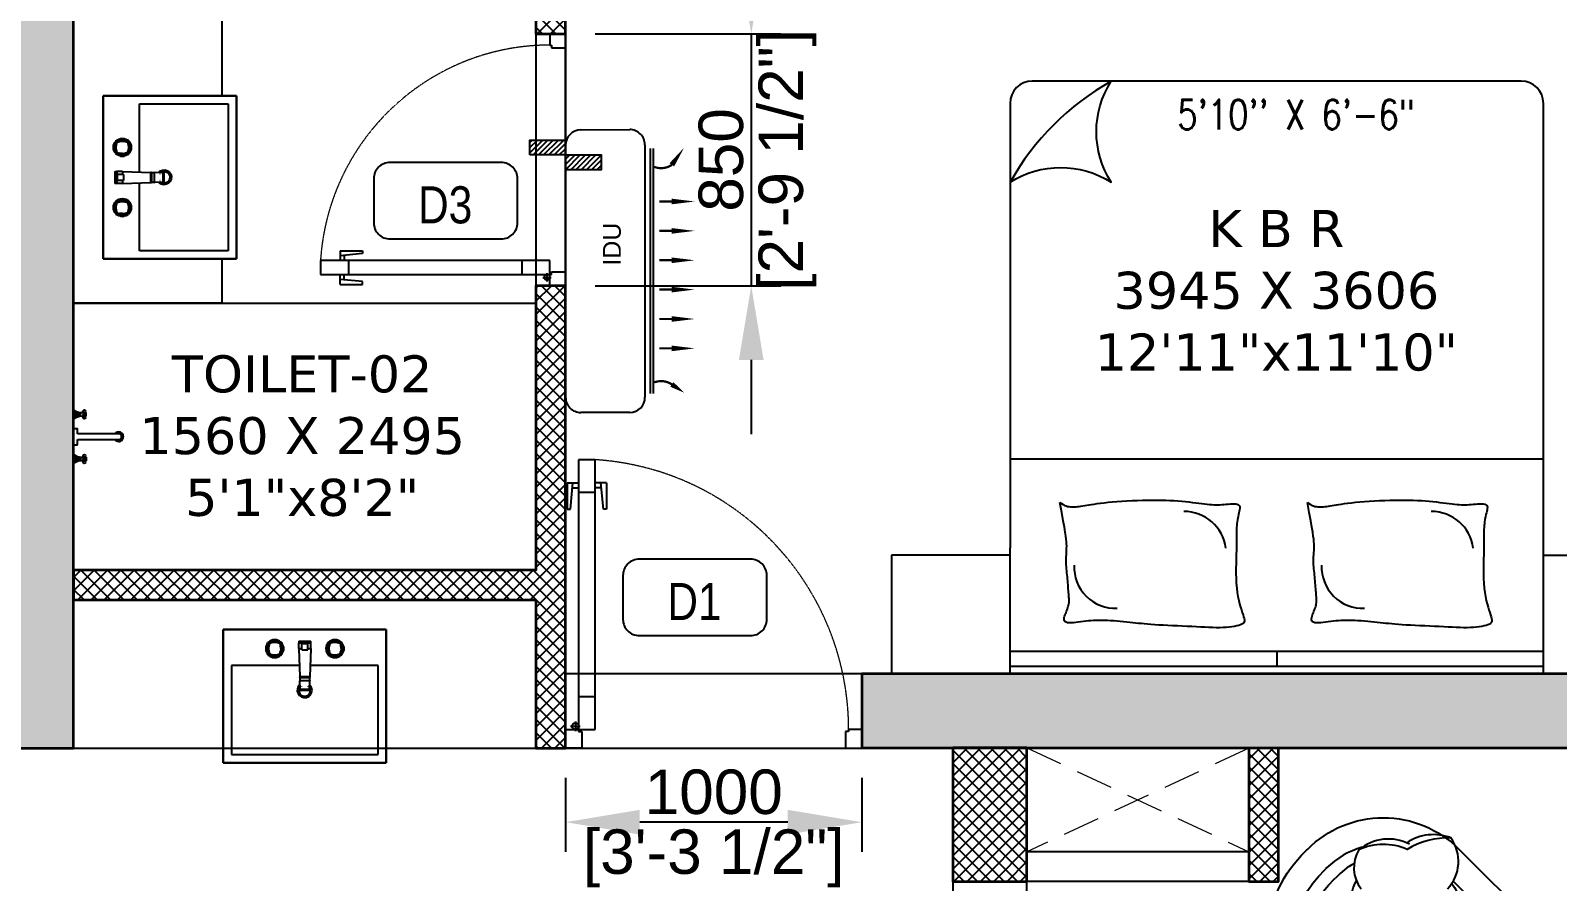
# Model space of a CAD drawing. Header units: millimetres. Extents: x -9976 to 131129, y -15735 to 207061.
# Drawn here: x 118998 to 124151, y 178689 to 181561 of the extents above; entities that cross this region are included whole.
import ezdxf
from ezdxf.enums import TextEntityAlignment as Align

# ---------------------------------------------------------------- set-up
doc = ezdxf.new("R2010")
doc.units = ezdxf.units.MM
for name, pattern in [('( Hidden )', [0.375, 0.25, -0.125]), ('3.5BHK EAST-UN-5$0$DASHED', [0.75, 0.5, -0.25]), ('3BHK  WEST_UN-2$0$DASHED', [0.75, 0.5, -0.25])]:
    doc.linetypes.add(name, pattern=pattern)
for name, color, linetype in [('A-Dimensions', 4, 'Continuous'), ('A-Door', 11, 'Continuous'), ('A-Door Line', 8, 'Continuous'), ('A-Elevation 10', 8, 'Continuous'), ('A-Fixture', 8, 'Continuous'), ('A-Furniture', 8, 'Continuous'), ('A-Hatch', 252, 'Continuous'), ('A-Room Boundary', 44, 'Continuous'), ('A-Shaft', 8, 'Continuous'), ('A-Text Main', 44, 'Continuous')]:
    doc.layers.add(name, color=color, linetype=linetype)
doc.layers.add('A-Wall', color=240, linetype='Continuous', lineweight=35)
doc.styles.add('2024-08-29_TOWER-A$0$simplex-0.8', font='simplex.shx', dxfattribs={"width": 0.8})
doc.styles.add('3.5BHK EAST_UN-1$0$grid_text', font='verdana.ttf')
doc.styles.add('3BHK  WEST_UN-2$0$2024-08-30_TOWER-C$0$simplex-0.8', font='simplex.shx', dxfattribs={"width": 0.8})
doc.styles.add('3BHK  WEST_UN-2$0$AMISH', font='arial.ttf')
doc.styles.add('ARIAL', font='ARIALN.TTF')
doc.styles.add('S', font='arial.ttf', dxfattribs={"height": 150})
doc.dimstyles.new('DIMSMALL', dxfattribs={"dimtxt": 150, "dimasz": 250, "dimexe": 100, "dimexo": 100, "dimgap": 25, "dimtad": 1, "dimdec": 0, "dimtxsty": 'S', "dimcen": 0, "dimdle": 100, "dimclrd": 8, "dimclre": 8, "dimclrt": 256, "dimazin": 3, "dimtfac": 1, "dimtdec": 0, "dimtix": 1, "dimtmove": 0, "dimatfit": 3, "dimldrblk": '12_DatumFilled', "dimlwd": -1, "dimlwe": -1, "dimarcsym": 1})

# ---------------------------------------------------------------- blocks, each defined once
blk = doc.blocks.new('A$Ccfbdbe87')
at = {"layer": 'A-Door'}
for p, q in [((99.9, 973.1), (44.4, 973.1)), ((44.4, 973.1), (44.4, 62.5)), ((99.9, 62.5), (99.9, 973.1)), ((5.6, 895.4), (44.4, 895.4)), ((5.6, 895.4), (5.6, 806.5)), ((16.7, 806.5), (24.9, 895.4)), ((23.3, 878.7), (44.4, 878.7)), ((138.8, 895.4), (99.9, 895.4)), ((121, 878.7), (99.9, 878.7)), ((127.7, 806.5), (119.5, 895.4)), ((138.8, 895.4), (138.8, 806.5)), ((99.9, 862), (44.4, 862)), ((5.6, 806.5), (16.7, 806.5)), ((138.8, 806.5), (127.7, 806.5)), ((99.9, 173.5), (44.4, 173.5)), ((0, 0), (0, 62.5)), ((0, 62.5), (44.4, 62.5)), ((16.7, 73.6), (50, 73.6)), ((33.3, 90.2), (33.3, 56.9)), ((44.4, 62.5), (99.9, 62.5)), ((44.4, 62.5), (44.4, 55.5)), ((44.4, 55.5), (55.5, 55.5)), ((55.5, 55.5), (55.5, 0)), ((99.9, 62.5), (99.9, 62.5)), ((944.5, 55.5), (944.5, 0)), ((955.6, 55.5), (944.5, 55.5)), ((1000, 62.5), (955.6, 62.5)), ((955.6, 62.5), (955.6, 55.5)), ((1000, 0), (1000, 62.5)), ((55.5, 0), (0, 0)), ((944.5, 0), (1000, 0))]:
    blk.add_line(p, q, dxfattribs=at)
blk.add_circle((33.3, 73.6), 11.1, dxfattribs=at)
at = {"layer": 'A-Door', "linetype": '3BHK  WEST_UN-2$0$DASHED', "lineweight": 0}
blk.add_arc((41.8, 61.2), 913.8, 0.0822, 86.3506, dxfattribs=at)
blk = doc.blocks.new('A$C9b4d8ff6')
at = {"layer": 'A-Door'}
for p, q in [((84.9, 827.1), (37.7, 827.1)), ((37.7, 827.1), (37.8, 53.1)), ((85, 53.1), (84.9, 827.1)), ((4.7, 761.1), (37.7, 761.1)), ((4.7, 761.1), (4.7, 685.5)), ((14.1, 685.5), (21.1, 761.1)), ((19.8, 746.9), (37.7, 746.9)), ((84.9, 732.7), (37.7, 732.7)), ((117.9, 761.1), (84.9, 761.1)), ((102.8, 746.9), (84.9, 746.9)), ((108.5, 685.5), (101.5, 761.1)), ((117.9, 761.1), (118, 685.5)), ((4.7, 685.5), (14.1, 685.5)), ((118, 685.5), (108.5, 685.5)), ((84.9, 147.5), (37.7, 147.5)), ((0, 0), (0, 53.1)), ((0, 53.1), (37.8, 53.1)), ((14.2, 62.5), (42.5, 62.5)), ((28.3, 76.7), (28.3, 48.4)), ((37.8, 53.1), (85, 53.1)), ((37.8, 53.1), (37.8, 47.2)), ((85, 53.1), (85, 53.1)), ((850, 53.2), (812.2, 53.1)), ((812.2, 53.1), (812.2, 47.2)), ((850, 0.1), (850, 53.2)), ((47.2, 0), (0, 0)), ((37.8, 47.2), (47.2, 47.2)), ((47.2, 47.2), (47.2, 0)), ((802.8, 47.2), (802.8, 0.1)), ((812.2, 47.2), (802.8, 47.2)), ((802.8, 0.1), (850, 0.1))]:
    blk.add_line(p, q, dxfattribs=at)
blk.add_circle((28.3, 62.5), 9.44, dxfattribs=at)
at = {"layer": 'A-Door', "linetype": '3.5BHK EAST-UN-5$0$DASHED', "lineweight": 0}
blk.add_arc((35.5, 52), 776.7, 0.0858, 86.3542, dxfattribs=at)
blk = doc.blocks.new('3BHK  WEST_UN-2$0$2024-08-30_TOWER-C$0$king size bed')
at = {"layer": 'A-Furniture'}
for p, q in [((0.825, 2), (-0.825, 2)), ((-0.9, 1.925), (-0.9, 0.425)), ((0.9, 0), (0.9, 1.925)), ((-0.9, 0.725), (0.9, 0.725)), ((-0.9, 0), (-0.9, 0.425)), ((0.9, 0.075), (-0.9, 0.075)), ((0, 0.075), (0, 0.025)), ((0, 0.075), (0, 0.075))]:
    blk.add_line(p, q, dxfattribs=at)
blk.add_lwpolyline([(-0.9, 1.6586, -0.292894), (-0.5586, 1.6586, -0.292894), (-0.5586, 2, 0.136668)], format="xyb", close=True, dxfattribs=at)
for points in [[(-0.7317, 0.5787), (-0.7264, 0.5744), (-0.7213, 0.571), (-0.7162, 0.5684), (-0.7111, 0.5664), (-0.7061, 0.5651), (-0.7012, 0.5642), (-0.6963, 0.5637), (-0.6914, 0.5635), (-0.6866, 0.5634), (-0.6818, 0.5635), (-0.6768, 0.5638), (-0.6717, 0.5642), (-0.6663, 0.5648), (-0.6607, 0.5656), (-0.6547, 0.5665), (-0.6482, 0.5675), (-0.6412, 0.5687), (-0.6335, 0.5701), (-0.6252, 0.5715), (-0.6161, 0.573), (-0.606, 0.5745), (-0.595, 0.576), (-0.5828, 0.5775), (-0.5695, 0.5789), (-0.5549, 0.5803), (-0.5392, 0.5815), (-0.5227, 0.5827), (-0.5057, 0.5837), (-0.4883, 0.5846), (-0.4708, 0.5853), (-0.4535, 0.5858), (-0.4365, 0.5862), (-0.4202, 0.5864), (-0.4044, 0.5863), (-0.3893, 0.5861), (-0.3746, 0.5857), (-0.3605, 0.5852), (-0.3468, 0.5844), (-0.3335, 0.5835), (-0.3207, 0.5825), (-0.3082, 0.5813), (-0.2962, 0.58), (-0.2845, 0.5786), (-0.2734, 0.5772), (-0.2628, 0.5759), (-0.2528, 0.5746), (-0.2434, 0.5735), (-0.2347, 0.5725), (-0.2266, 0.5718), (-0.2191, 0.5712), (-0.2121, 0.5708), (-0.2053, 0.5707), (-0.1987, 0.5707), (-0.1922, 0.5708), (-0.1856, 0.5712), (-0.1788, 0.5716), (-0.1717, 0.5722), (-0.1644, 0.5728), (-0.1572, 0.5733), (-0.1503, 0.5736), (-0.1438, 0.5737), (-0.138, 0.5733), (-0.1331, 0.5723), (-0.1292, 0.5707), (-0.1265, 0.5684), (-0.125, 0.5655), (-0.1243, 0.5619), (-0.1245, 0.5577), (-0.1252, 0.5531), (-0.1263, 0.5481), (-0.1276, 0.5428), (-0.129, 0.5372), (-0.1303, 0.5313), (-0.1315, 0.5253), (-0.1326, 0.5192), (-0.1336, 0.5129), (-0.1344, 0.5065), (-0.135, 0.5), (-0.1355, 0.4935), (-0.1359, 0.4869), (-0.1361, 0.4802), (-0.1362, 0.4734), (-0.1361, 0.4661), (-0.1361, 0.4583), (-0.136, 0.4496), (-0.136, 0.4399), (-0.1361, 0.4291), (-0.1363, 0.4169), (-0.1366, 0.4031), (-0.137, 0.3881), (-0.1373, 0.3722), (-0.1376, 0.3556), (-0.1376, 0.3388), (-0.1372, 0.322), (-0.1365, 0.3055), (-0.1352, 0.2896), (-0.1333, 0.2747), (-0.1309, 0.2608), (-0.1281, 0.248), (-0.1252, 0.2361), (-0.1221, 0.2253), (-0.1191, 0.2155), (-0.1163, 0.2068), (-0.1137, 0.1992), (-0.1117, 0.1927), (-0.1101, 0.1871), (-0.1093, 0.1824), (-0.1091, 0.1785), (-0.1097, 0.1751), (-0.1113, 0.1723), (-0.1138, 0.1697), (-0.1175, 0.1675), (-0.1222, 0.1653), (-0.1281, 0.1633), (-0.135, 0.1615), (-0.1427, 0.1599), (-0.1514, 0.1585), (-0.1607, 0.1573), (-0.1708, 0.1564), (-0.1814, 0.1559), (-0.1926, 0.1556), (-0.2043, 0.1557), (-0.2165, 0.1559), (-0.2293, 0.1564), (-0.2427, 0.1571), (-0.2567, 0.1578), (-0.2713, 0.1586), (-0.2866, 0.1594), (-0.3025, 0.1602), (-0.3188, 0.1609), (-0.3353, 0.1617), (-0.3517, 0.1624), (-0.3678, 0.1632), (-0.3834, 0.164), (-0.3982, 0.1648), (-0.412, 0.1656), (-0.4246, 0.1665), (-0.4362, 0.1674), (-0.4469, 0.1684), (-0.457, 0.1694), (-0.4668, 0.1704), (-0.4763, 0.1715), (-0.486, 0.1725), (-0.4959, 0.1736), (-0.5062, 0.1747), (-0.517, 0.1757), (-0.5279, 0.1767), (-0.539, 0.1776), (-0.5501, 0.1784), (-0.561, 0.1791), (-0.5717, 0.1796), (-0.5819, 0.18), (-0.5916, 0.1802), (-0.6009, 0.1801), (-0.6099, 0.1799), (-0.6186, 0.1796), (-0.6271, 0.179), (-0.6355, 0.1783), (-0.6439, 0.1774), (-0.6524, 0.1765), (-0.6611, 0.1753), (-0.6697, 0.1742), (-0.6782, 0.1732), (-0.6862, 0.1724), (-0.6937, 0.1719), (-0.7004, 0.1719), (-0.7061, 0.1725), (-0.7107, 0.1738), (-0.714, 0.1758), (-0.7161, 0.1786), (-0.7172, 0.1819), (-0.7174, 0.1857), (-0.7169, 0.1898), (-0.7159, 0.1942), (-0.7145, 0.1987), (-0.7128, 0.2031), (-0.7112, 0.2074), (-0.7095, 0.2117), (-0.7078, 0.2158), (-0.7063, 0.2199), (-0.7048, 0.2239), (-0.7035, 0.228), (-0.7025, 0.2321), (-0.7017, 0.2362), (-0.7011, 0.2403), (-0.7009, 0.2446), (-0.7008, 0.249), (-0.701, 0.2536), (-0.7012, 0.2584), (-0.7016, 0.2634), (-0.7021, 0.2687), (-0.7025, 0.2744), (-0.703, 0.2803), (-0.7035, 0.2866), (-0.7039, 0.2931), (-0.7044, 0.2998), (-0.7049, 0.3066), (-0.7054, 0.3135), (-0.706, 0.3204), (-0.7066, 0.3273), (-0.7073, 0.3341), (-0.708, 0.3409), (-0.7088, 0.3476), (-0.7094, 0.3543), (-0.71, 0.361), (-0.7105, 0.3677), (-0.7108, 0.3745), (-0.7109, 0.3813), (-0.7108, 0.3882), (-0.7105, 0.3952), (-0.7101, 0.4023), (-0.7097, 0.4094), (-0.7093, 0.4165), (-0.7091, 0.4237), (-0.7089, 0.431), (-0.709, 0.4383), (-0.7094, 0.4457), (-0.7103, 0.4542), (-0.7116, 0.4646), (-0.7137, 0.4778), (-0.7166, 0.4949), (-0.7205, 0.5168), (-0.7255, 0.5444), (-0.7317, 0.5787)], [(0.1033, 0.5787), (0.1086, 0.5744), (0.1137, 0.571), (0.1188, 0.5684), (0.1239, 0.5664), (0.1289, 0.5651), (0.1338, 0.5642), (0.1387, 0.5637), (0.1436, 0.5635), (0.1484, 0.5634), (0.1532, 0.5635), (0.1582, 0.5638), (0.1633, 0.5642), (0.1687, 0.5648), (0.1743, 0.5656), (0.1803, 0.5665), (0.1868, 0.5675), (0.1938, 0.5687), (0.2015, 0.5701), (0.2098, 0.5715), (0.2189, 0.573), (0.229, 0.5745), (0.24, 0.576), (0.2522, 0.5775), (0.2655, 0.5789), (0.2801, 0.5803), (0.2958, 0.5815), (0.3123, 0.5827), (0.3293, 0.5837), (0.3467, 0.5846), (0.3642, 0.5853), (0.3815, 0.5858), (0.3985, 0.5862), (0.4148, 0.5864), (0.4306, 0.5863), (0.4457, 0.5861), (0.4604, 0.5857), (0.4745, 0.5852), (0.4882, 0.5844), (0.5015, 0.5835), (0.5143, 0.5825), (0.5268, 0.5813), (0.5388, 0.58), (0.5505, 0.5786), (0.5616, 0.5772), (0.5722, 0.5759), (0.5822, 0.5746), (0.5916, 0.5735), (0.6003, 0.5725), (0.6084, 0.5718), (0.6159, 0.5712), (0.6229, 0.5708), (0.6297, 0.5707), (0.6363, 0.5707), (0.6428, 0.5708), (0.6494, 0.5712), (0.6562, 0.5716), (0.6633, 0.5722), (0.6706, 0.5728), (0.6778, 0.5733), (0.6847, 0.5736), (0.6912, 0.5737), (0.697, 0.5733), (0.7019, 0.5723), (0.7058, 0.5707), (0.7085, 0.5684), (0.71, 0.5655), (0.7107, 0.5619), (0.7105, 0.5577), (0.7098, 0.5531), (0.7087, 0.5481), (0.7074, 0.5428), (0.706, 0.5372), (0.7047, 0.5313), (0.7035, 0.5253), (0.7024, 0.5192), (0.7014, 0.5129), (0.7006, 0.5065), (0.7, 0.5), (0.6995, 0.4935), (0.6991, 0.4869), (0.6989, 0.4802), (0.6988, 0.4734), (0.6989, 0.4661), (0.6989, 0.4583), (0.699, 0.4496), (0.699, 0.4399), (0.6989, 0.4291), (0.6987, 0.4169), (0.6984, 0.4031), (0.698, 0.3881), (0.6977, 0.3722), (0.6974, 0.3556), (0.6974, 0.3388), (0.6978, 0.322), (0.6985, 0.3055), (0.6998, 0.2896), (0.7017, 0.2747), (0.7041, 0.2608), (0.7069, 0.248), (0.7098, 0.2361), (0.7129, 0.2253), (0.7159, 0.2155), (0.7187, 0.2068), (0.7213, 0.1992), (0.7233, 0.1927), (0.7249, 0.1871), (0.7257, 0.1824), (0.7259, 0.1785), (0.7253, 0.1751), (0.7237, 0.1723), (0.7212, 0.1697), (0.7175, 0.1675), (0.7128, 0.1653), (0.7069, 0.1633), (0.7, 0.1615), (0.6923, 0.1599), (0.6836, 0.1585), (0.6743, 0.1573), (0.6642, 0.1564), (0.6536, 0.1559), (0.6424, 0.1556), (0.6307, 0.1557), (0.6185, 0.1559), (0.6057, 0.1564), (0.5923, 0.1571), (0.5783, 0.1578), (0.5637, 0.1586), (0.5484, 0.1594), (0.5325, 0.1602), (0.5162, 0.1609), (0.4997, 0.1617), (0.4833, 0.1624), (0.4672, 0.1632), (0.4516, 0.164), (0.4368, 0.1648), (0.423, 0.1656), (0.4104, 0.1665), (0.3988, 0.1674), (0.3881, 0.1684), (0.378, 0.1694), (0.3682, 0.1704), (0.3587, 0.1715), (0.349, 0.1725), (0.3391, 0.1736), (0.3288, 0.1747), (0.318, 0.1757), (0.3071, 0.1767), (0.296, 0.1776), (0.2849, 0.1784), (0.274, 0.1791), (0.2633, 0.1796), (0.2531, 0.18), (0.2434, 0.1802), (0.2341, 0.1801), (0.2251, 0.1799), (0.2164, 0.1796), (0.2079, 0.179), (0.1995, 0.1783), (0.1911, 0.1774), (0.1826, 0.1765), (0.1739, 0.1753), (0.1653, 0.1742), (0.1568, 0.1732), (0.1488, 0.1724), (0.1413, 0.1719), (0.1346, 0.1719), (0.1289, 0.1725), (0.1243, 0.1738), (0.121, 0.1758), (0.1189, 0.1786), (0.1178, 0.1819), (0.1176, 0.1857), (0.1181, 0.1898), (0.1191, 0.1942), (0.1205, 0.1987), (0.1222, 0.2031), (0.1238, 0.2074), (0.1255, 0.2117), (0.1272, 0.2158), (0.1287, 0.2199), (0.1302, 0.2239), (0.1315, 0.228), (0.1325, 0.2321), (0.1333, 0.2362), (0.1339, 0.2403), (0.1341, 0.2446), (0.1342, 0.249), (0.134, 0.2536), (0.1338, 0.2584), (0.1334, 0.2634), (0.1329, 0.2687), (0.1325, 0.2744), (0.132, 0.2803), (0.1315, 0.2866), (0.1311, 0.2931), (0.1306, 0.2998), (0.1301, 0.3066), (0.1296, 0.3135), (0.129, 0.3204), (0.1284, 0.3273), (0.1277, 0.3341), (0.127, 0.3409), (0.1262, 0.3476), (0.1256, 0.3543), (0.125, 0.361), (0.1245, 0.3677), (0.1242, 0.3745), (0.1241, 0.3813), (0.1242, 0.3882), (0.1245, 0.3952), (0.1249, 0.4023), (0.1253, 0.4094), (0.1257, 0.4165), (0.1259, 0.4237), (0.1261, 0.431), (0.126, 0.4383), (0.1256, 0.4457), (0.1247, 0.4542), (0.1234, 0.4646), (0.1213, 0.4778), (0.1184, 0.4949), (0.1145, 0.5168), (0.1095, 0.5444), (0.1033, 0.5787)], [(0.9, 0.025), (-0.9, 0.025)], [(-0.9, 0), (0.9, 0)]]:
    blk.add_lwpolyline(points, dxfattribs=at)
for centre, radius, start, end in [((-0.825, 1.925), 0.075, 90, 180), ((0.825, 1.925), 0.075, 360, 90), ((-0.3124, 0.406), 0.1418, 7.3413, 90.47), ((0.5226, 0.406), 0.1418, 7.3413, 90.47), ((-0.545, 0.3601), 0.1387, 177.3191, 272.6809), ((0.29, 0.3601), 0.1387, 177.3191, 272.6809)]:
    blk.add_arc(centre, radius, start, end, dxfattribs=at)
at = {"layer": 'A-Furniture', "ltscale": 5, "insert": (-0.3357, 1.9373), "char_height": 0.1, "width": 1.163145, "attachment_point": 1, "style": '3BHK  WEST_UN-2$0$2024-08-30_TOWER-C$0$simplex-0.8'}
blk.add_mtext('5\'10\'\' X 6\'-6"', dxfattribs=at)
blk = doc.blocks.new('3BHK  WEST_UN-2$0$A$Ce69b8bcf')
at = {"layer": 'A-Furniture'}
for points in [[(800.1, 434.8), (800.1, 90.2, -0.414214), (709.9, 0), (360.8, 0, -0.376272), (0.1, 430.3), (0.1, 434.8), (0.1, 439.3, -0.414214), (360.8, 800), (709.9, 800, -0.414214), (800.1, 709.8), (800.1, 434.8)], [(315.3, 807.4, 0.14773), (237.8, 675.6, 0.213343), (124.1, 559.4, 0.178662)], [(428.9, 678.2, 0.356772), (315.3, 807.4, 0.249542), (221.6, 690.3, -9.61688)], [(424, 709.8), (709.9, 709.8, 0.414214), (755, 754.9), (755, 754.9, 0.414214), (709.9, 800)], [(231.6, 693.8, 0.306663), (124.1, 559.4, 0.30633), (222.3, 471.5, -0.872847)], [(426.1, 700.9, -0.165541), (485.7, 673, -0.425989), (227.4, 419.8, -0.121523), (191.8, 479.9, 7.115464)], [(125.9, 573.6, 0.130591), (90.3, 439.3), (90.3, 434.8)], [(145.1, 516.2, 0.072384), (135.4, 439.3), (135.4, 434.8)], [(360.8, 90.2, -0.364589), (90.3, 430.3), (90.3, 434.8)], [(360.8, 90.2, -0.321599), (135.4, 430.3), (135.4, 434.8)], [(360.8, 90.2), (709.9, 90.2, -0.414214), (755, 45.1), (755, 45.1, -0.414214), (709.9, 0)]]:
    blk.add_lwpolyline(points, format="xyb", dxfattribs=at)
blk = doc.blocks.new('3BHK  WEST_UN-2$0$WALL MOUNTED SPLIT AC')
for p, q in [((18067.15, -8077.46), (18073.71, -8077.46)), ((18065.12, -8113.34), (18065.11, -8079.5)), ((18075.75, -8079.5), (18075.75, -8113.29)), ((18064.01, -8112.84, 0), (18064, -8079.99, 0)), ((18064.41, -8112.84, 0), (18064.41, -8079.99, 0)), ((18073.72, -8115.33), (18067.16, -8115.38))]:
    blk.add_line(p, q)
at = {"elevation": 0}
for points in [[(18059.86, -8080.11, 0, 0.75, 0), (18061.51, -8081.22, 0.75, 0.75, 0)], [(18058.43, -8086.05, 0, 0.75, 0), (18061.52, -8086.05, 0.75, 0.75, 0)], [(18058.44, -8089.99, 0, 0.75, 0), (18061.52, -8089.99, 0.75, 0.75, 0)], [(18058.44, -8093.93, 0, 0.75, 0), (18061.52, -8093.93, 0.75, 0.75, 0)], [(18058.44, -8097.86, 0, 0.75, 0), (18061.52, -8097.86, 0.75, 0.75, 0)], [(18058.44, -8101.8, 0, 0.75, 0), (18061.52, -8101.8, 0.75, 0.75, 0)], [(18058.44, -8105.74, 0, 0.75, 0), (18061.52, -8105.74, 0.75, 0.75, 0)], [(18059.87, -8112.95, 0, 0.75, 0), (18061.51, -8110.65, 0.75, 0.75, 0)]]:
    blk.add_lwpolyline(points, format="xyseb", dxfattribs=at)
at = {"const_width": 0.3, "elevation": 0}
for points in [[(18061.51, -8081.22, 0.246742), (18063.87, -8081.49, -4.761831)], [(18061.51, -8110.65, -0.246742), (18063.87, -8110.38, 4.761831)]]:
    blk.add_lwpolyline(points, format="xyb", dxfattribs=at)
for points in [[(18061.52, -8086.05), (18063.17, -8086.05)], [(18061.52, -8089.99), (18063.17, -8089.99)], [(18061.52, -8093.93), (18063.17, -8093.93)], [(18061.52, -8097.86), (18063.17, -8097.86)], [(18061.52, -8101.8), (18063.17, -8101.8)], [(18061.52, -8105.74), (18063.17, -8105.74)]]:
    blk.add_lwpolyline(points, dxfattribs=at)
for centre, start, end in [((18067.15, -8079.5), 90.0082, 180.0082), ((18073.71, -8079.5), 0.0078, 90.0078), ((18067.16, -8113.34), 180.0082, 270.0082), ((18073.71, -8113.29), 270.0078, 0.0078)]:
    blk.add_arc(centre, 2.04, start, end)
at = {"layer": 'A-Elevation 10', "style": '3BHK  WEST_UN-2$0$AMISH'}
blk.add_attdef('IDU', text='', height=2.4, rotation=90.0082, dxfattribs=at).set_placement((17772.56, -7418.94, 0), align=Align.MIDDLE_CENTER)
blk = doc.blocks.new('A$Cf00fcc3f')
at = {"layer": 'A-Fixture'}
for p, q in [((0, 0), (0, -450)), ((550, 0), (0, 0)), ((0, -450), (0, 0)), ((0, 0), (550, 0)), ((550, -450), (550, 0)), ((550, 0), (550, -450)), ((148.7, -47.8), (145.9, -53)), ((147.8, -54.3), (150.8, -44.3)), ((150.3, -45.9), (148.7, -47.8)), ((150.3, -55.2), (152.9, -46.2)), ((151.6, -42.4), (150.8, -44.3)), ((150.8, -44.3), (152.9, -46.2)), ((151.6, -42.4), (153.6, -41.5)), ((153.7, -44.5), (151.6, -42.4)), ((155.2, -46), (152.5, -55)), ((155.2, -46), (152.5, -55)), ((153.7, -44.5), (152.9, -46.2)), ((153.6, -41.5), (163.5, -38.6)), ((155.5, -43.7), (153.6, -41.5)), ((155.5, -43.7), (153.7, -44.5)), ((156.4, -47.2), (154.1, -55.3)), ((157.1, -39.5), (155.1, -41.1)), ((164.2, -43.3), (155.2, -46)), ((155.5, -43.7), (164.5, -41)), ((164.5, -44.9), (156.4, -47.2)), ((162.3, -36.7), (157.1, -39.5)), ((167.9, -35), (162.3, -36.7)), ((163.5, -38.6), (173.8, -37.6)), ((163.5, -38.6), (164.5, -41)), ((173.8, -42.3), (164.2, -43.3)), ((173.8, -42.3), (164.2, -43.3)), ((164.5, -41), (173.8, -40.1)), ((173.8, -43.9), (164.5, -44.9)), ((173.8, -34.4), (167.9, -35)), ((179.7, -35), (173.8, -34.4)), ((179.7, -35), (173.8, -34.4)), ((173.8, -37.6), (184.1, -38.6)), ((173.8, -37.6), (173.8, -40.1)), ((173.8, -40.1), (183.2, -41)), ((183.4, -43.3), (173.8, -42.3)), ((183.1, -44.9), (173.8, -43.9)), ((185.4, -36.7), (179.7, -35)), ((185.4, -36.7), (179.7, -35)), ((191.2, -47.2), (183.1, -44.9)), ((184.1, -38.6), (183.2, -41)), ((183.2, -41), (192.2, -43.7)), ((183.4, -43.3), (192.4, -46)), ((192.4, -46), (183.4, -43.3)), ((184.1, -38.6), (194.1, -41.5)), ((190.6, -39.5), (185.4, -36.7)), ((190.6, -39.5), (185.4, -36.7)), ((192.5, -41.1), (190.6, -39.5)), ((192.5, -41.1), (190.6, -39.5)), ((191.2, -47.2), (193.5, -55.3)), ((192.2, -43.7), (194.1, -41.5)), ((192.2, -43.7), (193.9, -44.5)), ((192.4, -46), (195.1, -55)), ((193.9, -44.5), (196, -42.4)), ((193.9, -44.5), (194.7, -46.2)), ((194.1, -41.5), (196, -42.4)), ((196.9, -44.3), (194.7, -46.2)), ((194.7, -46.2), (197.4, -55.2)), ((196, -42.4), (196.9, -44.3)), ((196.9, -44.3), (199.8, -54.3)), ((198.9, -47.8), (197.3, -45.9)), ((198.9, -47.8), (197.3, -45.9)), ((201.7, -53), (198.9, -47.8)), ((201.7, -53), (198.9, -47.8)), ((254.8, -39.2), (296, -39.2)), ((254.8, -39.2), (255, -45.5)), ((255.5, -64.6), (255, -45.5)), ((255, -45.5), (295.9, -45.5)), ((265.1, -68.5), (265.1, -47.9)), ((285.7, -47.9), (265.1, -47.9)), ((285.7, -68.5), (285.7, -47.9)), ((295.3, -64.6), (295.9, -45.5)), ((295.9, -45.5), (296, -39.2)), ((351.9, -47.8), (349.1, -53)), ((351, -54.3), (354, -44.3)), ((353.5, -45.9), (351.9, -47.8)), ((353.5, -55.2), (356.1, -46.2)), ((354.8, -42.4), (354, -44.3)), ((354, -44.3), (356.1, -46.2)), ((354.8, -42.4), (356.8, -41.5)), ((356.9, -44.5), (354.8, -42.4)), ((358.4, -46), (355.7, -55)), ((358.4, -46), (355.7, -55)), ((356.9, -44.5), (356.1, -46.2)), ((356.8, -41.5), (366.7, -38.6)), ((358.7, -43.7), (356.8, -41.5)), ((358.7, -43.7), (356.9, -44.5)), ((359.6, -47.2), (357.3, -55.3)), ((360.3, -39.5), (358.3, -41.1)), ((367.4, -43.3), (358.4, -46)), ((358.7, -43.7), (367.7, -41)), ((367.7, -44.9), (359.6, -47.2)), ((365.5, -36.7), (360.3, -39.5)), ((371.1, -35), (365.5, -36.7)), ((366.7, -38.6), (377, -37.6)), ((366.7, -38.6), (367.7, -41)), ((377, -42.3), (367.4, -43.3)), ((377, -42.3), (367.4, -43.3)), ((367.7, -41), (377, -40.1)), ((377, -43.9), (367.7, -44.9)), ((377, -34.4), (371.1, -35)), ((382.9, -35), (377, -34.4)), ((382.9, -35), (377, -34.4)), ((377, -37.6), (387.3, -38.6)), ((377, -37.6), (377, -40.1)), ((377, -40.1), (386.4, -41)), ((386.6, -43.3), (377, -42.3)), ((386.3, -44.9), (377, -43.9)), ((388.6, -36.7), (382.9, -35)), ((388.6, -36.7), (382.9, -35)), ((394.4, -47.2), (386.3, -44.9)), ((387.3, -38.6), (386.4, -41)), ((386.4, -41), (395.4, -43.7)), ((386.6, -43.3), (395.6, -46)), ((395.6, -46), (386.6, -43.3)), ((387.3, -38.6), (397.3, -41.5)), ((393.8, -39.5), (388.6, -36.7)), ((393.8, -39.5), (388.6, -36.7)), ((395.7, -41.1), (393.8, -39.5)), ((395.7, -41.1), (393.8, -39.5)), ((394.4, -47.2), (396.7, -55.3)), ((395.4, -43.7), (397.3, -41.5)), ((395.4, -43.7), (397.1, -44.5)), ((395.6, -46), (398.3, -55)), ((397.1, -44.5), (399.2, -42.4)), ((397.1, -44.5), (397.9, -46.2)), ((397.3, -41.5), (399.2, -42.4)), ((400.1, -44.3), (397.9, -46.2)), ((397.9, -46.2), (400.6, -55.2)), ((399.2, -42.4), (400.1, -44.3)), ((400.1, -44.3), (403, -54.3)), ((402.1, -47.8), (400.5, -45.9)), ((402.1, -47.8), (400.5, -45.9)), ((404.9, -53), (402.1, -47.8)), ((404.9, -53), (402.1, -47.8)), ((144.2, -58.7), (143.6, -64.6)), ((143.6, -64.6), (144.2, -70.5)), ((143.6, -64.6), (144.2, -70.5)), ((145.9, -53), (144.2, -58.7)), ((144.2, -70.5), (145.9, -76.1)), ((144.2, -70.5), (145.9, -76.1)), ((145.9, -76.1), (148.7, -81.3)), ((145.9, -76.1), (148.7, -81.3)), ((146.8, -64.6), (147.8, -54.3)), ((147.8, -74.9), (146.8, -64.6)), ((149.4, -64.6), (146.8, -64.6)), ((147.8, -54.3), (150.3, -55.2)), ((147.8, -74.9), (150.3, -73.9)), ((150.8, -84.8), (147.8, -74.9)), ((148.7, -81.3), (150.3, -83.2)), ((148.7, -81.3), (150.3, -83.2)), ((149.4, -64.6), (150.3, -55.2)), ((150.3, -73.9), (149.4, -64.6)), ((152.9, -82.9), (150.3, -73.9)), ((150.8, -84.8), (152.9, -82.9)), ((151.6, -86.8), (150.8, -84.8)), ((152.5, -55), (151.6, -64.6)), ((151.6, -64.6), (152.5, -74.2)), ((151.6, -64.6), (152.5, -74.2)), ((151.6, -86.8), (153.7, -84.7)), ((151.6, -86.8), (153.6, -87.6)), ((152.5, -74.2), (155.2, -83.2)), ((152.5, -74.2), (155.2, -83.2)), ((152.9, -82.9), (153.7, -84.7)), ((154.1, -55.3), (153.2, -64.6)), ((153.2, -64.6), (154.1, -73.9)), ((155.5, -85.5), (153.6, -87.6)), ((163.5, -90.6), (153.6, -87.6)), ((153.7, -84.7), (155.5, -85.5)), ((154.1, -73.9), (156.4, -81.9)), ((155.1, -88.1), (157.1, -89.7)), ((155.1, -88.1), (157.1, -89.7)), ((155.2, -83.2), (164.2, -85.9)), ((155.2, -83.2), (164.2, -85.9)), ((164.5, -88.1), (155.5, -85.5)), ((156.4, -81.9), (164.5, -84.3)), ((157.1, -89.7), (162.3, -92.4)), ((157.1, -89.7), (162.3, -92.4)), ((162.3, -92.4), (167.9, -94.2)), ((162.3, -92.4), (167.9, -94.2)), ((163.5, -90.6), (164.5, -88.1)), ((173.8, -91.6), (163.5, -90.6)), ((164.2, -85.9), (173.8, -86.8)), ((164.2, -85.9), (173.8, -86.8)), ((164.5, -84.3), (173.8, -85.2)), ((173.8, -89), (164.5, -88.1)), ((167.9, -94.2), (173.8, -94.7)), ((167.9, -94.2), (173.8, -94.7)), ((173.8, -85.2), (183.1, -84.3)), ((173.8, -86.8), (183.4, -85.9)), ((173.8, -86.8), (183.4, -85.9)), ((183.2, -88.1), (173.8, -89)), ((173.8, -91.6), (173.8, -89)), ((184.1, -90.6), (173.8, -91.6)), ((173.8, -94.7), (179.7, -94.2)), ((173.8, -94.7), (179.7, -94.2)), ((179.7, -94.2), (185.4, -92.4)), ((179.7, -94.2), (185.4, -92.4)), ((183.1, -84.3), (191.2, -81.9)), ((192.2, -85.5), (183.2, -88.1)), ((184.1, -90.6), (183.2, -88.1)), ((183.4, -85.9), (192.4, -83.2)), ((183.4, -85.9), (192.4, -83.2)), ((194.1, -87.6), (184.1, -90.6)), ((185.4, -92.4), (190.6, -89.7)), ((185.4, -92.4), (190.6, -89.7)), ((190.6, -89.7), (192.5, -88.1)), ((190.6, -89.7), (192.5, -88.1)), ((191.2, -81.9), (193.5, -73.9)), ((192.2, -85.5), (193.9, -84.7)), ((192.2, -85.5), (194.1, -87.6)), ((192.4, -83.2), (195.1, -74.2)), ((192.4, -83.2), (195.1, -74.2)), ((194.4, -64.6), (193.5, -55.3)), ((194.4, -64.6), (193.5, -73.9)), ((193.9, -84.7), (194.7, -82.9)), ((193.9, -84.7), (196, -86.8)), ((196, -86.8), (194.1, -87.6)), ((197.4, -73.9), (194.7, -82.9)), ((196.9, -84.8), (194.7, -82.9)), ((195.1, -55), (196, -64.6)), ((196, -64.6), (195.1, -74.2)), ((196, -86.8), (196.9, -84.8)), ((199.8, -74.9), (196.9, -84.8)), ((197.3, -83.2), (198.9, -81.3)), ((197.3, -83.2), (198.9, -81.3)), ((199.8, -54.3), (197.4, -55.2)), ((197.4, -55.2), (198.3, -64.6)), ((198.3, -64.6), (197.4, -73.9)), ((199.8, -74.9), (197.4, -73.9)), ((198.3, -64.6), (200.8, -64.6)), ((198.9, -81.3), (201.7, -76.1)), ((198.9, -81.3), (201.7, -76.1)), ((199.8, -54.3), (200.8, -64.6)), ((200.8, -64.6), (199.8, -74.9)), ((203.4, -58.7), (201.7, -53)), ((203.4, -58.7), (201.7, -53)), ((201.7, -76.1), (203.4, -70.5)), ((201.7, -76.1), (203.4, -70.5)), ((203.4, -58.7), (204, -64.6)), ((204, -64.6), (203.4, -58.7)), ((204, -64.6), (203.4, -70.5)), ((204, -64.6), (203.4, -70.5)), ((255.5, -64.6), (258.3, -160.2)), ((255.5, -64.6), (265.1, -64.6)), ((265.1, -68.5), (285.7, -68.5)), ((285.7, -64.6), (295.3, -64.6)), ((295.3, -64.6), (292.6, -160.2)), ((347.4, -58.7), (346.8, -64.6)), ((346.8, -64.6), (347.4, -70.5)), ((346.8, -64.6), (347.4, -70.5)), ((349.1, -53), (347.4, -58.7)), ((347.4, -70.5), (349.1, -76.1)), ((347.4, -70.5), (349.1, -76.1)), ((349.1, -76.1), (351.9, -81.3)), ((349.1, -76.1), (351.9, -81.3)), ((350, -64.6), (351, -54.3)), ((351, -74.9), (350, -64.6)), ((352.6, -64.6), (350, -64.6)), ((351, -54.3), (353.5, -55.2)), ((351, -74.9), (353.5, -73.9)), ((354, -84.8), (351, -74.9)), ((351.9, -81.3), (353.5, -83.2)), ((351.9, -81.3), (353.5, -83.2)), ((352.6, -64.6), (353.5, -55.2)), ((353.5, -73.9), (352.6, -64.6)), ((356.1, -82.9), (353.5, -73.9)), ((354, -84.8), (356.1, -82.9)), ((354.8, -86.8), (354, -84.8)), ((355.7, -55), (354.8, -64.6)), ((354.8, -64.6), (355.7, -74.2)), ((354.8, -64.6), (355.7, -74.2)), ((354.8, -86.8), (356.9, -84.7)), ((354.8, -86.8), (356.8, -87.6)), ((355.7, -74.2), (358.4, -83.2)), ((355.7, -74.2), (358.4, -83.2)), ((356.1, -82.9), (356.9, -84.7)), ((357.3, -55.3), (356.4, -64.6)), ((356.4, -64.6), (357.3, -73.9)), ((358.7, -85.5), (356.8, -87.6)), ((366.7, -90.6), (356.8, -87.6)), ((356.9, -84.7), (358.7, -85.5)), ((357.3, -73.9), (359.6, -81.9)), ((358.3, -88.1), (360.3, -89.7)), ((358.3, -88.1), (360.3, -89.7)), ((358.4, -83.2), (367.4, -85.9)), ((358.4, -83.2), (367.4, -85.9)), ((367.7, -88.1), (358.7, -85.5)), ((359.6, -81.9), (367.7, -84.3)), ((360.3, -89.7), (365.5, -92.4)), ((360.3, -89.7), (365.5, -92.4)), ((365.5, -92.4), (371.1, -94.2)), ((365.5, -92.4), (371.1, -94.2)), ((366.7, -90.6), (367.7, -88.1)), ((377, -91.6), (366.7, -90.6)), ((367.4, -85.9), (377, -86.8)), ((367.4, -85.9), (377, -86.8)), ((367.7, -84.3), (377, -85.2)), ((377, -89), (367.7, -88.1)), ((371.1, -94.2), (377, -94.7)), ((371.1, -94.2), (377, -94.7)), ((377, -85.2), (386.3, -84.3)), ((377, -86.8), (386.6, -85.9)), ((377, -86.8), (386.6, -85.9)), ((386.4, -88.1), (377, -89)), ((377, -91.6), (377, -89)), ((387.3, -90.6), (377, -91.6)), ((377, -94.7), (382.9, -94.2)), ((377, -94.7), (382.9, -94.2)), ((382.9, -94.2), (388.6, -92.4)), ((382.9, -94.2), (388.6, -92.4)), ((386.3, -84.3), (394.4, -81.9)), ((395.4, -85.5), (386.4, -88.1)), ((387.3, -90.6), (386.4, -88.1)), ((386.6, -85.9), (395.6, -83.2)), ((386.6, -85.9), (395.6, -83.2)), ((397.3, -87.6), (387.3, -90.6)), ((388.6, -92.4), (393.8, -89.7)), ((388.6, -92.4), (393.8, -89.7)), ((393.8, -89.7), (395.7, -88.1)), ((393.8, -89.7), (395.7, -88.1)), ((394.4, -81.9), (396.7, -73.9)), ((395.4, -85.5), (397.1, -84.7)), ((395.4, -85.5), (397.3, -87.6)), ((395.6, -83.2), (398.3, -74.2)), ((395.6, -83.2), (398.3, -74.2)), ((397.6, -64.6), (396.7, -55.3)), ((397.6, -64.6), (396.7, -73.9)), ((397.1, -84.7), (397.9, -82.9)), ((397.1, -84.7), (399.2, -86.8)), ((399.2, -86.8), (397.3, -87.6)), ((400.6, -73.9), (397.9, -82.9)), ((400.1, -84.8), (397.9, -82.9)), ((398.3, -55), (399.2, -64.6)), ((399.2, -64.6), (398.3, -74.2)), ((399.2, -86.8), (400.1, -84.8)), ((403, -74.9), (400.1, -84.8)), ((400.5, -83.2), (402.1, -81.3)), ((400.5, -83.2), (402.1, -81.3)), ((403, -54.3), (400.6, -55.2)), ((400.6, -55.2), (401.5, -64.6)), ((401.5, -64.6), (400.6, -73.9)), ((403, -74.9), (400.6, -73.9)), ((401.5, -64.6), (404, -64.6)), ((402.1, -81.3), (404.9, -76.1)), ((402.1, -81.3), (404.9, -76.1)), ((403, -54.3), (404, -64.6)), ((404, -64.6), (403, -74.9)), ((406.6, -58.7), (404.9, -53)), ((406.6, -58.7), (404.9, -53)), ((404.9, -76.1), (406.6, -70.5)), ((404.9, -76.1), (406.6, -70.5)), ((406.6, -58.7), (407.2, -64.6)), ((406.6, -58.7), (407.2, -64.6)), ((407.2, -64.6), (406.6, -70.5)), ((407.2, -64.6), (406.6, -70.5)), ((257.2, -122), (27.5, -122)), ((27.5, -122), (27.5, -422)), ((522.5, -122), (293.7, -122)), ((522.5, -422), (522.5, -122)), ((258.3, -162.3), (258.3, -160.2)), ((292.6, -160.2), (258.3, -160.2)), ((258.3, -162.3), (258.6, -171.8)), ((258.3, -162.3), (292.5, -162.3)), ((258.6, -171.8), (258.6, -172.7)), ((258.6, -171.8), (292.2, -171.8)), ((259.4, -201.1), (258.6, -172.7)), ((292.2, -172.7), (258.6, -172.7)), ((259.4, -201.1), (259.5, -204.3)), ((259.4, -201.1), (291.4, -201.1)), ((259.5, -204.3), (291.3, -204.3)), ((264.3, -192.3), (264.3, -190.8)), ((286.5, -192.3), (286.5, -190.8)), ((291.3, -204.3), (291.4, -201.1)), ((291.4, -201.1), (292.2, -172.7)), ((292.2, -171.8), (292.5, -162.3)), ((292.2, -171.8), (292.2, -172.7)), ((292.6, -160.2), (292.5, -162.3)), ((0, -450), (550, -450)), ((550, -450), (0, -450)), ((27.5, -422), (522.5, -422))]:
    blk.add_line(p, q, dxfattribs=at)
for radius, start, end in [(25, 130.6704, 0), (20, 145.6811, 0), (25, 0, 45), (20, 0, 24.0891)]:
    blk.add_arc((275, -205), radius, start, end, dxfattribs=at)
blk = doc.blocks.new('A$Cfbc7273c')
at = {"layer": 'A-Fixture'}
for p, q in [((-41.9, 68.8), (-41.9, 81.3)), ((-41.9, 81.3), (-27.4, 81.2)), ((-27.4, 68.8), (-41.9, 68.8)), ((-23.6, 68.6), (-23.6, 81.3)), ((-22.2, 81.5), (-22.2, 68.5)), ((-20.4, 68.3), (-20.4, 81.7)), ((-18, 82.2), (-18, 67.8)), ((-15.8, 67.3), (-15.8, 82.7)), ((-13.3, 66.5), (-13.3, 83.5)), ((-9.9, 65.2), (-9.9, 84.7)), ((-5.4, 63), (-5.4, 87)), ((0, 90.6), (0, 59.4)), ((0, -90.6), (0, 90.6)), ((-13.5, 10), (-152, 10)), ((-13.5, 26), (-13.5, 10)), ((0, 27), (-12.5, 27)), ((0, -27), (0, 27)), ((-152, -10), (-13.5, -10)), ((-13.5, -10), (-13.5, -26)), ((-12.5, -27), (0, -27)), ((-41.9, -68.8), (-41.9, -81.3)), ((-27.4, -68.8), (-41.9, -68.8)), ((-41.9, -81.3), (-27.4, -81.2)), ((-23.6, -68.6), (-23.6, -81.3)), ((-22.2, -81.5), (-22.2, -68.5)), ((-20.4, -68.3), (-20.4, -81.7)), ((-18, -82.2), (-18, -67.8)), ((-15.8, -67.3), (-15.8, -82.7)), ((-13.3, -66.5), (-13.3, -83.5)), ((-9.9, -65.2), (-9.9, -84.7)), ((-5.4, -63), (-5.4, -87)), ((0, -90.6), (0, -59.4))]:
    blk.add_line(p, q, dxfattribs=at)
for centre, radius in [((-36, 85.7), 4.41), ((-36, 64.3), 4.41), ((-36, 74.8), 3.69), ((-36, -64.3), 4.41), ((-36, -85.7), 4.41), ((-36, -74.8), 3.69)]:
    blk.add_circle(centre, radius, dxfattribs=at)
for centre, radius, start, end in [((-27.2, 125.4), 44.2, 269.7849, 308.0362), ((-27.4, 24.1), 44.7, 52.1791, 90), ((-152, 0), 16, 90, 180.0001), ((-152, 0), 16, 180.0001, 270), ((-152, 0), 10, 90, 270), ((-152, 0), 16, 38.6822, 90), ((-12.5, 26), 0.999, 89.9998, 180.1995), ((-152, 0), 16, 270, 321.3178), ((-12.5, -26), 1, 180, 269.8008), ((-27.4, -24.1), 44.7, 270, 307.8209), ((-27.2, -125.4), 44.2, 51.9638, 90.2151)]:
    blk.add_arc(centre, radius, start, end, dxfattribs=at)
blk = doc.blocks.new('2024-08-29_TOWER-A$0$WNTG')
at = {"layer": 'A-Text Main'}
blk.add_lwpolyline([(-187.8, 246.2), (187.8, 246.2, -0.414214), (242.8, 191.2), (242.8, 43.3, -0.414214), (187.8, -11.7), (-187.8, -11.7, -0.414214), (-242.8, 43.3), (-242.8, 191.2, -0.414214)], format="xyb", close=True, dxfattribs=at)
at = {"layer": 'A-Text Main', "style": '2024-08-29_TOWER-A$0$simplex-0.8', "width": 0.8}
blk.add_attdef('WNTG', text='', height=150, dxfattribs=at).set_placement((-1.6, 43), align=Align.CENTER)
blk = doc.blocks.new('TILE DROP')
at = {"layer": 'A-Door Line'}
h = blk.add_hatch(dxfattribs=at)
h.set_pattern_fill('ANSI31', color=8, scale=0.1)
h.set_pattern_definition([(45, (-18.584744, -6.592634), (-0.008838835, 0.008838835), [])])
h.paths.add_polyline_path([(0, 0.05), (-0.12, 0.05), (-0.12, 0), (0, 0)])
h.paths.add_polyline_path([(0.12, -0.05), (0.12, 0), (0, 0), (0, -0.05)])
at = {"layer": 'A-Door Line', "color": 3}
for points in [[(-0.12, 0), (-0.12, 0.05), (0, 0.05), (0, 0)], [(0, -0.05), (0, 0), (0.12, 0), (0.12, -0.05)]]:
    blk.add_lwpolyline(points, close=True, dxfattribs=at)
blk = doc.blocks.new('Unit_3')
at = {"layer": 'A-Hatch', "linetype": 'Continuous'}
h = blk.add_hatch(color=256, dxfattribs=at)
h.dxf.hatch_style = 1
h.paths.add_polyline_path([(0, -4107), (0, 0), (2950, 0), (2950, -250), (250, -250), (250, -3907.1), (3749.5, -3907.1), (3749.5, -4107.1)])
h.paths.add_polyline_path([(5510, -4107.1), (5510, 0), (4680, 0), (4680, -250), (5310, -250), (5310, -4107.1)])
h.paths.add_polyline_path([(6920, -250), (10663.4, -250), (10663.4, 0), (6920, 0)])
h.paths.add_polyline_path([(8170.2, -4106.6), (11365, -4106.6), (11365, -2899.7), (11115, -2899.7), (11115, -3856.5), (8170.2, -3856.5)])
h.paths.add_polyline_path([(250, -5307), (0, -5307), (0, -12449.9), (3342, -12449.9), (3342, -12199.9), (249.6, -12199.9), (249.6, -8258.9), (5201.6, -8258.9), (5201.6, -8058.9), (250, -8058.9)])
h = blk.add_hatch(dxfattribs=at)
h.set_pattern_fill('ANSI37', color=256, scale=10)
h.paths.add_polyline_path([(3930, -250), (3930, 0), (3650, 0), (3650, -250), (3650, -933), (3749.5, -932.5), (3749.5, -249.5)])
h.paths.add_polyline_path([(3749.5, -1783), (3650, -1783), (3650, -2907.1), (3749.5, -2907.1), (3749.5, -2843), (5310, -2843), (5310, -2742.4), (3749.5, -2742.4)])
h.paths.add_polyline_path([(5510, -3607.1), (7070.2, -3607.1), (7070.2, -4107.1), (7170.2, -4107.1), (7170.2, -2547.1), (7070.2, -2547.1), (7070.2, -3506.5), (5510, -3506.5)])
h.paths.add_polyline_path([(7069.7, -250), (7069.7, -811.3), (6919.7, -811.3), (6920, -1011.9), (7070.2, -1011.9), (7070, -1697.1), (7170, -1697.1), (7170.2, -250)])
h.paths.add_polyline_path([(5509.5, -1011.9), (6170, -1011.9), (6169.9, -811.3), (5509.5, -811.3)])
h.paths.add_polyline_path([(9476.2, -4107.6), (9476.2, -4557), (9576.2, -4557), (9576.2, -4107.6)])
h.paths.add_polyline_path([(8476.8, -4106.6), (8476.8, -4557), (8726.8, -4557), (8726.8, -4106.6)])
h.paths.add_polyline_path([(8476.8, -8008.9), (8476.8, -7557), (8726.6, -7557), (8726.6, -8008.9)])
h.paths.add_polyline_path([(9640.6, -8258.9), (9640.4, -8859.8), (9539.9, -8859.8), (9540.1, -8258.9)])
h.paths.add_polyline_path([(10340.6, -8258.9), (10340.6, -8758.9), (10240.6, -8758.9), (10240.6, -8258.9)])
h.paths.add_polyline_path([(9640.6, -12199.9), (9640.7, -9859.8), (9540.2, -9859.8), (9540.1, -12199.9)])
h.paths.add_polyline_path([(6201.6, -9258.9), (5192, -9258.9), (5192, -9358.3), (6201.6, -9358.3)])
h.paths.add_polyline_path([(4242, -9258.9), (4242, -12449.9), (4341.5, -12449.9), (4341.5, -11653.8), (4491.7, -11653.8), (4492, -11544.2), (4342, -11544.2), (4342, -9258.9)])
h.paths.add_polyline_path([(6201.6, -11544.2), (5242, -11544.2), (5242, -11653.9), (6201.6, -11653.9)])
at = {"layer": 'A-Door Line', "color": 3}
blk.add_line((7170.1, -1697.1), (7170.1, -2547.1), dxfattribs=at)
at = {"layer": 'A-Door Line', "color": 3, "linetype": 'Continuous'}
blk.add_lwpolyline([(7170.2, -4107.1), (8170.2, -4106.6)], dxfattribs=at)
at = {"layer": 'A-Elevation 10'}
blk.add_lwpolyline([(8726.8, -4106.6), (9476.2, -4106.6), (9476.2, -4457), (8726.8, -4457)], close=True, dxfattribs=at)
blk.add_lwpolyline([(9476.2, -4557), (8726.8, -4557)], dxfattribs=at)
at = {"layer": 'A-Fixture'}
for points in [[(6010, -2456.1), (6010, -2606.1), (5510, -2606.1), (5510, -1011.9), (6010, -1011.9), (6010, -1906.1)], [(5510, -2606.1), (7070.2, -2606.1)], [(6564.7, -4107.1), (7070.2, -4107.1), (7070.2, -3607.1), (5510, -3607.1), (5510, -4107.1), (6014.7, -4107.1)]]:
    blk.add_lwpolyline(points, dxfattribs=at)
at = {"layer": 'A-Furniture'}
for points in [[(8270.2, -3456.5), (8270.2, -3856.5), (8670.2, -3856.5), (8670.2, -3456.5)], [(10870.2, -3456.5), (10870.2, -3856.5), (10470.2, -3856.5), (10470.2, -3456.5)]]:
    blk.add_lwpolyline(points, close=True, dxfattribs=at)
at = {"layer": 'A-Room Boundary', "color": 3, "linetype": 'Continuous'}
for points in [[(7170.2, -250), (11115, -250), (11115, -3856.5), (7170.2, -3856.5)], [(5509.5, -1011.9), (7070.2, -1011.9), (7070.2, -3506.5), (5509.5, -3506.5)], [(4463.3, -4107.1), (8476.8, -4107.1), (8476.8, -8058.9), (4463.3, -8058.9)]]:
    blk.add_lwpolyline(points, close=True, dxfattribs=at)
at = {"layer": 'A-Room Boundary', "color": 3}
blk.add_lwpolyline([(8726.8, -4106.6), (11815.3, -4106.6), (11815.3, -8008.9), (8726.8, -8008.9)], close=True, dxfattribs=at)
at = {"layer": 'A-Shaft', "linetype": '( Hidden )', "lineweight": 0, "ltscale": 500}
for points in [[(8726.8, -4106.6), (9476.2, -4457)], [(9476.2, -4107.6), (8726.8, -4457)]]:
    blk.add_lwpolyline(points, dxfattribs=at)
at = {"layer": 'A-Wall'}
for points in [[(5510, -4107.1), (5510, 0), (4680, 0), (4680, -250), (5310, -250), (5310, -4107.1)], [(7069.7, -250), (7069.7, -811.3), (6919.7, -811.3), (6920, -1011.9), (7070.2, -1011.9), (7070, -1697.1), (7170, -1697.1), (7170.2, -250)], [(5510, -3607.1), (7070.2, -3607.1), (7070.2, -4107.1), (7170.2, -4107.1), (7170.2, -2547.1), (7070.2, -2547.1), (7070.2, -3506.5), (5510, -3506.5)], [(8170.2, -4106.6), (11365, -4106.6), (11365, -2899.7), (11115, -2899.7), (11115, -3856.5), (8170.2, -3856.5)], [(8476.8, -4106.6), (8476.8, -4557), (8726.8, -4557), (8726.8, -4106.6)]]:
    blk.add_lwpolyline(points, close=True, dxfattribs=at)
blk.add_lwpolyline([(9476.2, -4107.6), (9476.2, -4557), (9576.2, -4557), (9576.2, -4107.6), (9476.2, -4107.6)], dxfattribs=at)
at = {"layer": 'A-Door', "linetype": 'Continuous', "rotation": 90.00000000000001}
blk.add_blockref('A$C9b4d8ff6', (7170.2, -2547.1), dxfattribs=at)
at = {"layer": 'A-Door', "linetype": 'Continuous'}
blk.add_blockref('A$Ccfbdbe87', (7169.9, -4107.1), dxfattribs=at)
at = {"layer": 'A-Door Line', "color": 8, "xscale": 1000.000000000004, "yscale": 1000.000000000004, "zscale": 1000.000000000004}
blk.add_blockref('TILE DROP', (7170.1, -2105.6), dxfattribs=at)
at = {"layer": 'A-Elevation 10', "color": 2}
ref = blk.add_blockref('3BHK  WEST_UN-2$0$WALL MOUNTED SPLIT AC', (462177, -206302.1), dxfattribs=dict(at, xscale=25.17221723757713, yscale=25.17221723757713, zscale=25.17221723757713, rotation=180))
ref.add_attrib('IDU', 'IDU', dxfattribs={"layer": 'A-Furniture', "height": 60.41, "rotation": 90.0082, "style": '3BHK  WEST_UN-2$0$AMISH'}).set_placement((7326.4, -2406.6, 0), align=Align.MIDDLE_CENTER)
at = {"layer": 'A-Fixture', "linetype": 'Continuous', "xscale": -1, "rotation": 90}
blk.add_blockref('A$Cf00fcc3f', (5610, -1906.1), dxfattribs=at)
at = {"layer": 'A-Fixture', "rotation": 180}
blk.add_blockref('A$Cfbc7273c', (5510, -3056.3), dxfattribs=at)
at = {"layer": 'A-Fixture', "linetype": 'Continuous'}
blk.add_blockref('A$Cf00fcc3f', (6014.7, -3706.9), dxfattribs=at)
at = {"layer": 'A-Furniture', "ltscale": 600, "xscale": 1000, "yscale": 1000, "zscale": 1000}
blk.add_blockref('3BHK  WEST_UN-2$0$2024-08-30_TOWER-C$0$king size bed', (9570.2, -3856.5), dxfattribs=at)
at = {"layer": 'A-Furniture', "ltscale": 600, "rotation": 314.9999999222444}
blk.add_blockref('3BHK  WEST_UN-2$0$A$Ce69b8bcf', (9364, -4758.3), dxfattribs=at)
at = {"layer": 'A-Text Main'}
ref = blk.add_blockref('2024-08-29_TOWER-A$0$WNTG', (6765.4, -2142.9), dxfattribs=dict(at, xscale=-1, rotation=180))
ref.add_attrib('WNTG', 'D3', dxfattribs={"height": 125, "style": 'ARIAL'}).set_placement((6763.8, -2336.4), align=Align.CENTER)
ref = blk.add_blockref('2024-08-29_TOWER-A$0$WNTG', (7606.7, -3481.4), dxfattribs=dict(at, xscale=-1, rotation=180))
ref.add_attrib('WNTG', 'D1', dxfattribs={"height": 125, "style": 'ARIAL'}).set_placement((7605.1, -3674.9), align=Align.CENTER)
at = {"layer": 'A-Text Main', "color": 3, "linetype": 'Continuous', "char_height": 125, "width": 1453.819, "attachment_point": 5, "style": '3.5BHK EAST_UN-1$0$grid_text'}
for s, insert in [('K B R\\P3945 X 3606\\P12\'11"x11\'10"', (9568.9, -2563.4)), ('TOILET-02\\P1560 X 2495\\P5\'1"x8\'2"', (6281.3, -3053.8))]:
    blk.add_mtext(s, dxfattribs=dict(at, insert=insert))
blk = doc.blocks.new('*D108')
at = {"layer": 'A-Dimensions', "color": 8, "transparency": 16777216}
for p, q in [((120804, 179039.1), (120804, 178789.5)), ((121803.6, 179039.1), (121803.6, 178789.5)), ((121553.6, 178889.5), (121054, 178889.5))]:
    blk.add_line(p, q, dxfattribs=at)
for points in [[(121054, 178931.1), (121054, 178847.8), (120804, 178889.5)], [(121553.6, 178931.1), (121553.6, 178847.8), (121803.6, 178889.5)]]:
    blk.add_solid(points, dxfattribs=at)
at = {"layer": 'Defpoints', "color": 0, "transparency": 16777216}
for p in [(120804, 179139.1), (121803.6, 179139.1), (120804, 178889.5)]:
    blk.add_point(p, dxfattribs=at)
at = {"layer": 'A-Dimensions', "lineweight": 30, "transparency": 16777216, "char_height": 150, "attachment_point": 5, "style": 'S'}
for s, insert in [('\\A1;1000', (121303.8, 178991)), ('\\A1;[3\'-3 1/2"]', (121303.8, 178767.4))]:
    blk.add_mtext(s, dxfattribs=dict(at, insert=insert))
blk = doc.blocks.new('12_DatumFilled')
at = {"color": 8, "linetype": 'ByBlock'}
blk.add_solid([(0, 0.577), (-1, 0), (0, -0.577)], dxfattribs=at)
blk = doc.blocks.new('*D111')
at = {"layer": 'A-Dimensions', "color": 8, "transparency": 16777216}
for p, q in [((121430.4, 181799.1), (121430.4, 182049.1)), ((120904, 181549.1), (121530.4, 181549.1)), ((121430.4, 181549.1), (121430.4, 180699.1)), ((120904, 180699.1), (121530.4, 180699.1)), ((121430.4, 180449.1), (121430.4, 180199.1))]:
    blk.add_line(p, q, dxfattribs=at)
for points in [[(121388.7, 181799.1), (121472, 181799.1), (121430.4, 181549.1)], [(121388.7, 180449.1), (121472, 180449.1), (121430.4, 180699.1)]]:
    blk.add_solid(points, dxfattribs=at)
at = {"layer": 'Defpoints', "color": 0, "transparency": 16777216}
for p in [(120804, 181549.1), (120804, 180699.1), (121430.4, 180699.1)]:
    blk.add_point(p, dxfattribs=at)
at = {"layer": 'A-Dimensions', "lineweight": 30, "transparency": 16777216, "char_height": 150, "attachment_point": 5, "rotation": 90, "style": 'S'}
for s, insert in [('\\A1;[2\'-9 1/2"]', (121552.5, 181124.1)), ('\\A1;850', (121328.8, 181124.1))]:
    blk.add_mtext(s, dxfattribs=dict(at, insert=insert))

msp = doc.modelspace()

# ---------------------------------------------------------------- block references
at = {"linetype": 'Continuous'}
msp.add_blockref('Unit_3', (113633.6, 183246.5), dxfattribs=at)

# ---------------------------------------------------------------- next in the draw order: dimensions: what is measured, and where the dimension line sits
at = {"layer": 'A-Dimensions', "lineweight": 30}
dim = msp.add_linear_dim(base=(121430.4, 180699.1), p1=(120804, 181549.1), p2=(120804, 180699.1), angle=90, dimstyle='DIMSMALL', dxfattribs=at)
dim.commit()
dim.dimension.update_dxf_attribs({"geometry": '*D111', "text_midpoint": (121430.4, 181124.1)})
dim = msp.add_linear_dim(base=(120804, 178889.5), p1=(121803.6, 179139.1), p2=(120804, 179139.1), dimstyle='DIMSMALL', dxfattribs=at)
dim.commit()
dim.dimension.update_dxf_attribs({"geometry": '*D108', "text_midpoint": (121303.8, 178889.5)})

doc.saveas('drawing.dxf')
